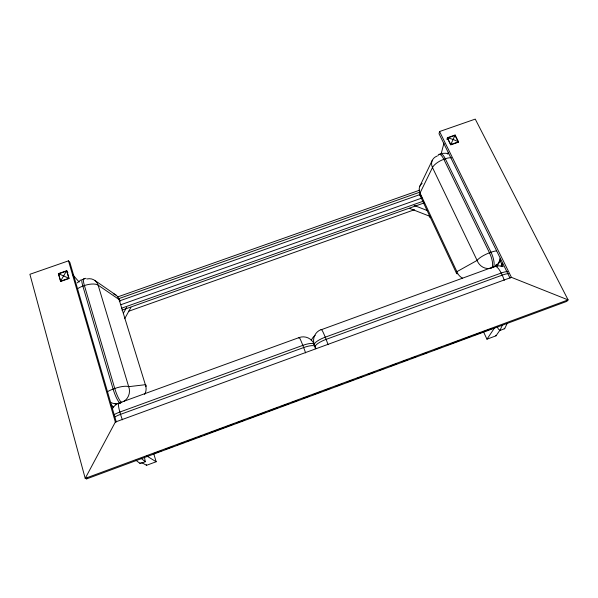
<?xml version="1.0" encoding="UTF-8"?>
<svg xmlns="http://www.w3.org/2000/svg" width="598" height="598" viewBox="0 0 598 598"><rect width="100%" height="100%" fill="white"/><g stroke="black" fill="none" stroke-linecap="round" stroke-linejoin="round"><path stroke-width="0.9" d="M116.311 421.979L69.884 262.462L68.493 260.84L29.9 274.288L85.208 478.37L86.635 478.893L566.799 301.385L568.1 299.897L475.253 119.107L439.575 131.538L439.029 133.765L510.049 278.137M497.267 326.777L498.291 328.937L499.913 330.477L502.275 325.334M441.1 154.015L443.948 143.214M499.913 330.477L504.675 328.721L507.104 323.548M446.953 139.439L447.416 137.727L455.108 135.036L458.509 141.838L450.787 144.544L447.416 137.727L453.06 139.409L458.509 141.838M447.857 154.037L448.358 152.243M450.787 144.544L455.108 135.036M419.878 186.128L432.272 160.339M298.91 338.064L299.164 337.549A11.818 11.781 44.8 0 1 314.294 344.583L315.139 346.75A11.803 11.332 -0.4 0 0 316.08 348.619M60.51 281.18L66.655 270.73L68.83 278.264L60.51 281.18L58.365 273.622L66.655 270.73M115.347 422.039L85.208 478.37L568.1 299.897L511.425 277.352L115.347 422.039L68.493 260.84M86.635 478.893L87.517 477.249M495.406 265.99L496.288 264.353M497.02 266.476L500.526 260.04M124.661 318.719L130.925 307.409M123.547 312.941L126.649 307.35M501.012 266.125L502.342 263.74M483.371 331.524L486.959 339.186L494.71 327.682M486.959 339.186L495.974 335.844L500.212 329.819M321.014 329.812L494.509 266.514A11.661 11.272 43.8 0 1 502.163 266.476M314.1 344.807L314.294 344.583A11.788 3.14 -21.5 0 1 325.237 337.182L501.176 273.054A11.967 2.938 -24.9 0 1 507.418 271.537M77.157 282.884L80.954 279.901M492.588 267.627L494.509 266.514A11.601 3.842 69.2 0 1 501.176 273.054L502.2 275.147A11.609 3.85 69.1 0 1 504.226 280.335M135.896 460.221L140.201 463.614L145.299 461.731L144.454 457.201M141.674 462.59L146.54 465.311L156.168 461.746L153.634 453.396M154.605 453.262L161.602 450.675M165.975 449.061L172.979 446.474M177.352 444.852L179.976 443.888M181.725 443.238L184.348 442.266M186.972 441.302L191.345 439.68M193.094 439.037L195.718 438.065M198.342 437.093L200.965 436.129M204.464 434.836L207.087 433.864M209.711 432.892L212.335 431.92M214.084 431.278L223.704 427.72M225.453 427.077L233.325 424.161M236.83 422.868L244.702 419.96M248.2 418.667L256.071 415.76M257.82 415.109L265.691 412.201M269.19 410.908L277.061 408M280.559 406.707L288.43 403.792M291.929 402.499L298.058 400.241M303.306 398.298L309.428 396.033M312.926 394.74L320.797 391.832M324.295 390.539L330.417 388.274M335.665 386.338L341.787 384.073M347.034 382.129L353.156 379.872M356.655 378.579L362.784 376.314M368.032 374.37L374.154 372.113M379.401 370.169L383.774 368.555M390.771 365.969L396.018 364.025M402.14 361.76L407.388 359.824M411.76 358.209L416.133 356.587M423.137 354.001L427.51 352.386M434.507 349.8L441.503 347.214M445.876 345.599L448.5 344.627M450.249 343.985L459.869 340.426M461.619 339.776L471.239 336.218M472.988 335.575L480.859 332.667M482.608 332.017L492.236 328.459M111.004 402.604A12.124 11.825 -41.7 0 0 120.176 402.977L120.482 402.865M120.781 402.753L121.693 402.424M437.071 156.078A11.026 9.164 23.1 0 0 432.481 167.552L477.114 260.414A11.504 10.51 56.4 0 0 491.466 267.956L491.84 267.814M492.408 267.612L492.969 267.411A11.474 3.775 69.8 0 0 491.01 252.259L445.301 158.784A11.063 3.431 72.5 0 0 439.702 154.434M128.51 311.311L414.511 209.711M430.612 217.478L430.074 217.672L429.155 215.706M117.485 296.989L419.624 190.186M118.546 298.723L419.333 192.339M119.241 300.996L420.312 194.432M120.886 304.711L422.225 197.931M121.416 308.269L423.16 201.234M121.955 310.168L424.296 202.864M67.26 272.927L67.948 272.688M83.69 278.862L85.955 278.294M441.75 153.387L445.929 153.26L447.947 153.791M120.445 402.962L119.107 403.015A12.259 11.96 -45.7 0 0 112.753 408.18M414.1 205.406L426.897 210.399M409.742 208.448L430.433 216.536M58.365 273.622L68.83 278.264M146.772 455.997L156.168 461.746M141.098 458.3L145.299 461.731M94.828 280.432L115.915 295.031M110.608 405.063L112.088 406.162M110.563 404.644L113.56 406.872M114.674 403.59L116.124 404.697M504.159 328.235L504.675 328.721M72.993 275.035L79.138 282.017M439.575 131.538L511.425 277.352M499.786 260.055L503.075 266.745M495.712 335.299L495.974 335.844M456.595 273.488L419.975 195.292M146.361 464.713L146.54 465.311M315.273 348.552L315.139 346.75A11.796 3.11 -21.5 0 1 326.104 339.38L502.2 275.147A11.975 2.908 -24.9 0 1 508.442 273.615M140.141 462.523L140.201 463.614M437.93 155.801A11.07 3.409 72.4 0 1 443.836 159.3L489.485 252.812A11.482 3.752 69.8 0 1 491.466 267.956M462.396 278.055A10.771 9.919 56.6 0 1 456.894 271.679L420.02 193.034A10.398 8.783 23.4 0 1 422.121 183.324M457.298 273.891A11.018 3.005 -24.8 0 1 456.894 271.679L477.114 260.414A11.848 3.229 -25.3 0 1 489.485 252.812L491.01 252.259A11.848 3.222 -25.3 0 1 496.49 250.883M421.313 196.084A10.622 3.969 -26.4 0 1 420.02 193.034L432.481 167.552A11.34 4.433 -27.4 0 1 443.836 159.3L445.301 158.784A11.34 4.433 -27.5 0 1 451.423 157.767M500.07 258.231A11.534 11.153 41 0 1 493.903 267.014M315.707 348.754A11.818 11.392 -7.1 0 0 315.139 346.75A11.818 3.125 -21 0 0 303.657 347.565L120.542 414.354A12.409 3.132 -17.4 0 0 114.696 417.053M328.063 344.687A11.811 1.091 69.9 0 0 326.104 339.38L325.237 337.182A11.796 1.091 69.9 0 0 321.238 329.52A11.796 11.721 44.4 0 0 314.294 344.583A11.811 3.154 -21 0 0 302.812 345.36L119.862 412.044A12.394 3.162 -17.3 0 0 114.024 414.743M311.266 340.658A11.026 10.958 46 0 1 315.168 335.366M121.79 402.387A11.9 2.168 70.3 0 1 114.756 388.498L84.423 285.56A11.452 1.966 68.9 0 1 84.378 279.042M120.176 402.977A11.9 2.198 70.3 0 1 113.119 389.096L82.853 286.113A11.452 1.988 68.9 0 1 82.83 279.587M144.626 394.463A11.145 10.794 -83.1 0 0 145.359 384.701L119.069 299.508A10.779 9.523 -50.2 0 0 113.269 293.73M145.852 386.622A11.384 3.199 -17.3 0 0 145.359 384.701L128.69 386.682A12.266 3.468 -16.9 0 0 114.756 388.498L113.119 389.096A12.274 3.468 -16.9 0 0 107.348 391.81M123.749 401.437A11.945 11.534 -82.8 0 0 128.69 386.682L98.132 285.156A11.467 10.017 -49.7 0 0 86.86 278.982M119.936 301.512A10.966 4.223 -15.7 0 0 119.069 299.508L98.132 285.156A11.721 4.747 -14.7 0 0 84.423 285.56L82.853 286.113A11.728 4.747 -14.7 0 0 77.404 288.886M122.426 419.818A12.042 2.243 70.7 0 1 120.542 414.354L119.862 412.044A12.027 2.235 70.6 0 1 119.107 403.015L299.164 337.549A11.818 0.733 70 0 1 302.812 345.36L303.657 347.565A11.833 0.733 70 0 1 305.615 352.895M66.894 270.991L58.604 273.884L60.749 281.434L69.062 278.526L66.894 270.991M455.003 135.41L447.319 138.093L450.69 144.903L458.397 142.204L455.003 135.41"/></g></svg>
